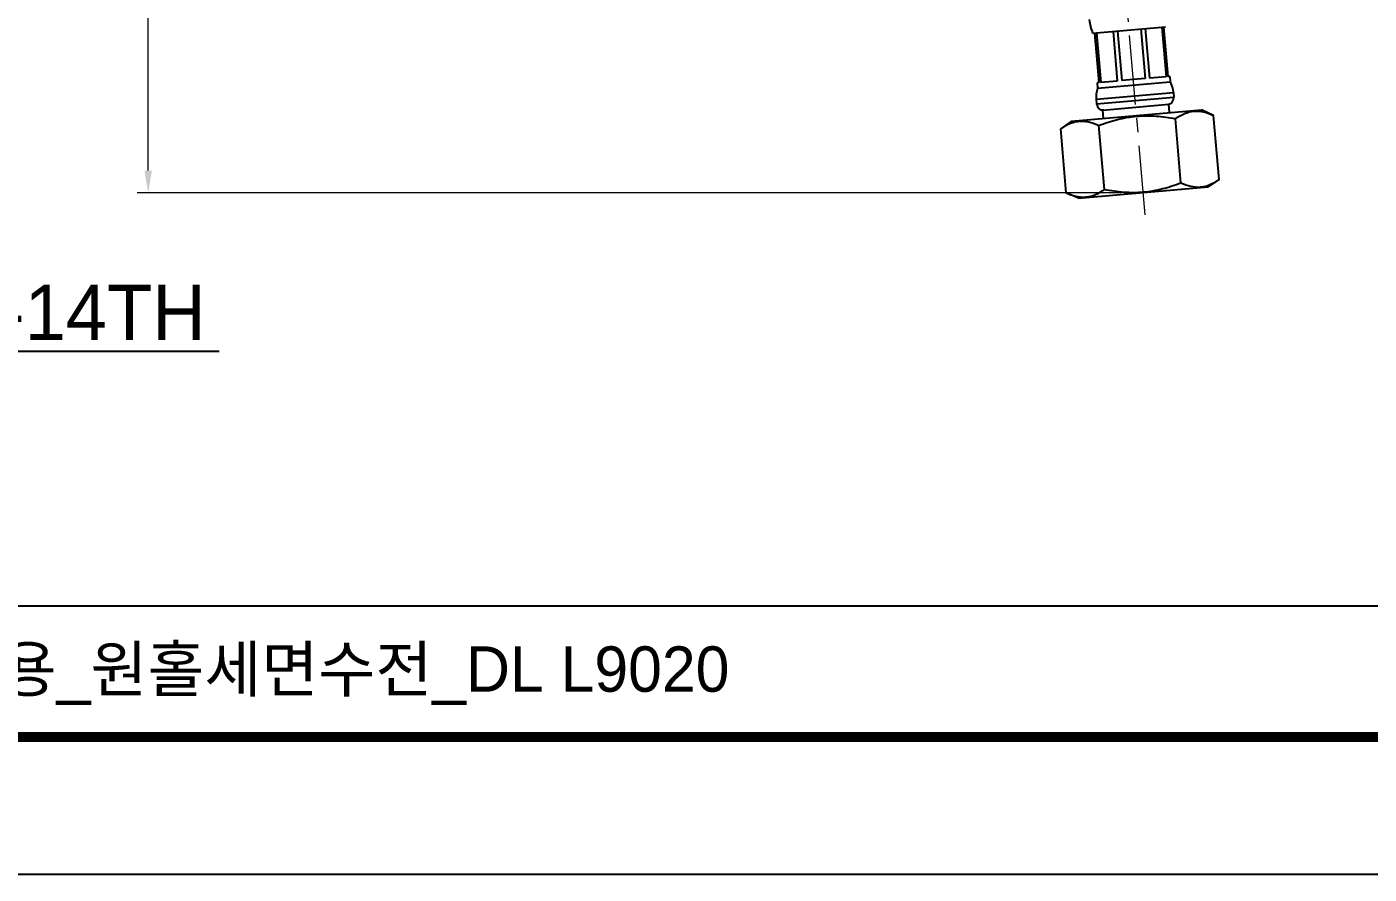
# Model space of a CAD drawing. Extents: x 0 to 790, y 0 to 579.
# Drawn here: x 305.1 to 547.5, y 0 to 153.1 of the extents above; entities that cross this region are included whole.
import ezdxf
from ezdxf import colors
from ezdxf.entities.mleader import LeaderData, LeaderLine
from ezdxf.math import Vec2, Vec3

# ---------------------------------------------------------------- set-up
doc = ezdxf.new("R2010")
doc.units = 0
doc.header["$LTSCALE"] = 10
doc.header["$MEASUREMENT"] = 0
doc.header["$PDMODE"] = 3
doc.header["$PDSIZE"] = -10
doc.linetypes.add('CENTER', pattern=[2, 1.25, -0.25, 0.25, -0.25])
doc.layers.get('0').update_dxf_attribs({"linetype": 'CONTINUOUS'})
doc.layers.get('DEFPOINTS').update_dxf_attribs({"linetype": 'CONTINUOUS'})
doc.layers.add('BODY', color=7, linetype='CONTINUOUS')
doc.layers.add('DEF_LAYER_ASSEM_MEMBER', color=7, linetype='CONTINUOUS')
doc.styles.add('Daelim Dimension', font='')
doc.styles.get("Standard").update_dxf_attribs({"font": ''})
doc.styles.get('Daelim Dimension').set_extended_font_data('나눔고딕')
doc.styles.get('Standard').set_extended_font_data('GulimChe')
doc.dimstyles.new('DEFAULT', dxfattribs={"dimscale": 2, "dimtxt": 2, "dimasz": 2, "dimexe": 0, "dimexo": 2, "dimgap": 1, "dimtad": 1, "dimdec": 0, "dimzin": 9, "dimdsep": 46, "dimtxsty": 'Daelim Dimension', "dimcen": 0.5, "dimclrd": 5, "dimclre": 5, "dimclrt": 256, "dimadec": 1, "dimazin": 0, "dimtfac": 1, "dimtdec": 0, "dimtix": 1, "dimtmove": 0, "dimatfit": 3, "dimfxl": 1, "dimtolj": 1, "dimtzin": 1, "dimlwd": 9, "dimlwe": 9, "dimarcsym": 0})

# ---------------------------------------------------------------- blocks, each defined once
blk = doc.blocks.new('*D4')
at = {"color": 5, "lineweight": 9, "ltscale": 0.5, "transparency": 16777216}
for p, q in [((471.31, 258.56), (325.05, 258.56)), ((327.05, 127.14), (327.05, 254.56)), ((502.73, 123.14), (325.05, 123.14))]:
    blk.add_line(p, q, dxfattribs=at)
at = {"color": 5, "ltscale": 0.5, "transparency": 16777216}
for points in [[(326.38, 254.56), (327.72, 254.56), (327.05, 258.56)], [(326.38, 127.14), (327.72, 127.14), (327.05, 123.14)]]:
    blk.add_solid(points, dxfattribs=at)
at = {"layer": 'DEFPOINTS', "color": 0, "ltscale": 0.5, "transparency": 16777216}
for p in [(327.05, 258.56), (475.31, 258.56), (506.73, 123.14)]:
    blk.add_point(p, dxfattribs=at)
at = {"color": 7, "ltscale": 0.5, "transparency": 16777216, "insert": (319.6, 187.32), "char_height": 10, "attachment_point": 5, "rotation": 90, "style": 'Daelim Dimension'}
blk.add_mtext('\\A1;370', dxfattribs=at)

msp = doc.modelspace()

# ---------------------------------------------------------------- linework, layer by layer
at = {"color": 5}
msp.add_line((12.7, 48.49), (648.72, 48.49), dxfattribs=at)
at = {"ltscale": 0.5}
msp.add_lwpolyline([(0, 0), (789.88, 0), (789.88, 578.76), (0, 578.76)], close=True, dxfattribs=at)
at = {"color": 5, "linetype": 'ByBlock', "lineweight": 200, "const_width": 1.82}
msp.add_lwpolyline([(12.7, 24.78), (777.1, 24.78), (777.1, 565.32), (12.7, 565.32)], close=True, dxfattribs=at)
at = {"layer": 'BODY', "color": 1, "linetype": 'CENTER', "lineweight": 5}
msp.add_line((507.08, 119.16), (494.58, 262.07), dxfattribs=at)
at = {"layer": 'DEF_LAYER_ASSEM_MEMBER', "color": 7, "linetype": 'Continuous'}
for p, q in [((497.59, 151.96), (510.74, 153.11)), ((506.27, 152.72), (507.06, 143.75)), ((507.06, 152.79), (507.85, 143.82)), ((510.06, 153.05), (510.85, 144.08)), ((510.39, 153.08), (511.17, 144.11)), ((497.94, 151.99), (498.72, 143.02)), ((498.26, 152.02), (499.05, 143.05)), ((501.26, 152.28), (502.04, 143.31)), ((502.05, 152.35), (502.83, 143.38)), ((498.72, 143.02), (498.37, 142.99)), ((498.46, 142), (511.61, 143.15)), ((502.04, 143.31), (499.05, 143.05)), ((507.06, 143.75), (502.83, 143.38)), ((510.85, 144.08), (507.85, 143.82)), ((511.52, 144.14), (511.17, 144.11)), ((511.52, 144.14), (511.61, 143.15)), ((498.37, 142.99), (498.46, 142)), ((512.18, 141.23), (512.25, 140.39)), ((498.23, 140.01), (498.3, 139.17)), ((499.4, 138.06), (511.36, 139.11)), ((511.49, 137.61), (511.36, 139.11)), ((493.78, 136.06), (491.81, 134.69)), ((493.78, 136.06), (517.24, 138.12)), ((499.54, 136.57), (499.4, 138.06)), ((513.53, 124.94), (512.52, 136.5)), ((519.42, 137.1), (517.24, 138.12)), ((520.43, 125.55), (519.42, 137.1)), ((492.83, 123.13), (491.81, 134.69)), ((499.72, 123.74), (498.71, 135.29)), ((495, 122.12), (518.46, 124.17)), ((520.43, 125.55), (518.46, 124.17)), ((495, 122.12), (492.83, 123.13))]:
    msp.add_line(p, q, dxfattribs=at)
at = {"layer": 'DEF_LAYER_ASSEM_MEMBER', "color": 9, "linetype": 'Continuous'}
for p, q in [((498.23, 140.01), (512.18, 141.23)), ((498.3, 139.17), (512.25, 140.39))]:
    msp.add_line(p, q, dxfattribs=at)
at = {"layer": 'DEF_LAYER_ASSEM_MEMBER', "color": 7, "linetype": 'Continuous'}
for centre, radius, start, end in [((504.94, 155.11), 8, 185, 203.1949), ((507.2, 140.79), 5, 5, 28.0739), ((503.21, 140.44), 5, 161.9261, 185), ((499.5, 139.28), 1.2, 185, 275), ((511.05, 140.29), 1.2, 284.4706, 5), ((516.63, 129.3), 5.14, 275.0094, 276.0224), ((516.45, 130.05), 5.91, 287.0867, 288.6552), ((495.92, 127.49), 5.14, 273.9772, 275.0075)]:
    msp.add_arc(centre, radius, start, end, dxfattribs=at)
for points, start_tangent, end_tangent in [([(491.81, 134.69), (492.36, 135.05), (494.05, 135.84)], (0.819152, 0.573576), (0.955966, 0.293477)), ([(494.05, 135.84), (495.2, 136.06), (496.37, 136.03), (498.71, 135.29)], (0.955966, 0.293477), (0.906224, -0.422798)), ([(498.71, 135.29), (502.06, 136.37), (505.52, 136.96), (509.04, 136.98), (512.52, 136.5)], (0.932926, 0.360069), (0.981278, -0.192598)), ([(512.52, 136.5), (514.16, 137.43), (515.88, 137.87), (517.64, 137.73), (519.42, 137.1)], (0.819039, 0.573739), (0.906308, -0.422618)), ([(496.37, 122.37), (498.09, 122.81), (499.72, 123.74)], (0.996182, 0.087296), (0.819039, 0.573739)), ([(499.72, 123.74), (503.21, 123.26), (506.72, 123.27), (510.19, 123.87), (513.53, 124.94)], (0.981278, -0.192598), (0.932926, 0.360069)), ([(513.53, 124.94), (515.31, 124.31), (517.08, 124.18)], (0.906224, -0.422798), (0.996181, 0.08731)), ([(517.17, 124.19), (518.19, 124.4)], (0.994482, 0.104908), (0.955888, 0.293732)), ([(518.35, 124.45), (518.88, 124.66), (520.43, 125.55)], (0.947489, 0.319788), (0.819152, 0.573576)), ([(492.83, 123.13), (494.55, 122.51), (496.28, 122.36)], (0.906308, -0.422618), (0.997591, 0.069369))]:
    msp.add_spline(points, degree=3, dxfattribs=dict(at, start_tangent=start_tangent, end_tangent=end_tangent))

# ---------------------------------------------------------------- texts
at = {"color": 2, "insert": (154.51, 41.16), "char_height": 8.198, "width": 362.8925, "attachment_point": 1, "style": 'Daelim Dimension'}
msp.add_mtext('{\\fPretendard Variable SemiBold|b0|i0|c129|p2;대림바스(주)} Single lever_유아용_원홀세면수전_DL L9020', dxfattribs=at)

# ---------------------------------------------------------------- dimensions: what is measured, and where the dimension line sits
at = {"color": 5, "ltscale": 0.5}
dim = msp.add_linear_dim(base=(327.05, 258.56), p1=(506.73, 123.14), p2=(475.31, 258.56), angle=90, text='370', dimstyle='DEFAULT', override={"dimtxt": 5, "dimexe": 1, "dimdec": 0, "dimclrd": 5, "dimclre": 5, "dimclrt": 7}, dxfattribs=at)
dim.commit()
dim.dimension.update_dxf_attribs({"geometry": '*D4', "text_midpoint": (327.05, 187.32), "dimtype": 128})

# ---------------------------------------------------------------- leaders
at = {"ltscale": 0.5}
ml = msp.add_multileader_mtext('Standard', dxfattribs=at)
ml.set_content('{\\f나눔고딕|b0|i0|c129|p50;G1/2-14TH}', color=256)
ml.set_leader_properties(color=5)
ml.build(insert=Vec2(0, 0))
ml.multileader.update_dxf_attribs({"text_left_attachment_type": 6, "text_right_attachment_type": 6, "dogleg_length": 0.36, "arrow_head_size": 5})
ctx = ml.context
ctx.base_point, ctx.char_height, ctx.arrow_head_size, ctx.landing_gap_size, ctx.plane_origin = Vec3(271.2, 94.49), 10, 5, 0.09, Vec3(255.66, 120.59)
ctx.left_attachment, ctx.right_attachment = 6, 6
notes = []
notes.append((ctx, [(0, (1, 1, 0), (270.84, 94.49), (1, 0), 0.36, [(0, [(254.84, 122.14)], 0, [])])]))
ctx.mtext.insert, ctx.mtext.flow_direction = Vec3(271.29, 106.49), 5
for ctx, leaders in notes:
    for number, flags, end, landing, length, lines in leaders:
        leader = LeaderData()
        leader.index, (leader.has_last_leader_line, leader.has_dogleg_vector, leader.attachment_direction) = number, flags
        leader.last_leader_point, leader.dogleg_vector, leader.dogleg_length = Vec3(end), Vec3(landing), length
        for number, points, colour, breaks in lines:
            line = LeaderLine()
            line.index, line.vertices, line.color, line.breaks = number, Vec3.list(points), colors.encode_raw_color(colour), breaks
            leader.lines.append(line)
        ctx.leaders.append(leader)

doc.saveas('drawing.dxf')
